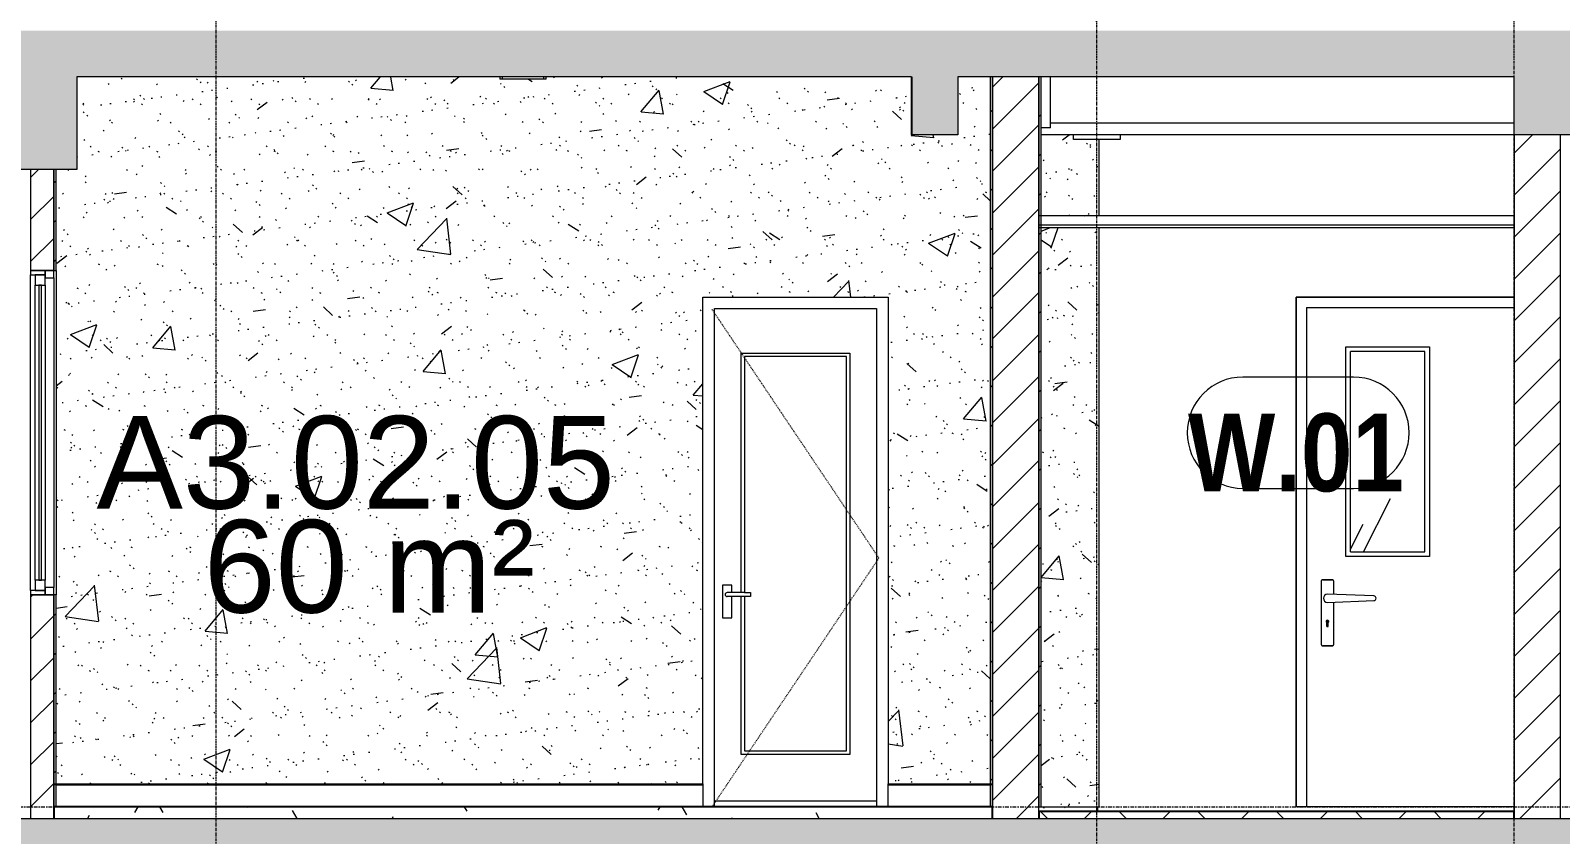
# Model space of a CAD drawing. Header units: millimetres. Extents: x 25061 to 259291, y -8723 to 35400.
# Drawn here: x 158410 to 165010, y 5481 to 8950 of the extents above; entities that cross this region are included whole.
import ezdxf

# ---------------------------------------------------------------- set-up
doc = ezdxf.new("R2010")
doc.units = ezdxf.units.MM
for name, pattern in [('Centre', [31.75, 6.35, -4.7625, 15.875, -4.7625]), ('Dash', [6.35, 3.175, -3.175]), ('Grid Line', [22.225, 12.7, -3.175, 3.175, -3.175])]:
    doc.linetypes.add(name, pattern=pattern)
for name, color, linetype, lineweight in [('0-2', 50, 'Continuous', 5), ('A-AREA-IDEN', 2, 'Continuous', 9), ('A-CLNG', 13, 'Continuous', 9), ('A-CLNG-3', 13, 'Continuous', 18), ('A-DETL-GENF-2', 7, 'Continuous', 9), ('A-DETL-GENF-HDLN-1', 7, 'Dash', 9), ('A-DETL-THIN', 151, 'Continuous', 9), ('A-DOOR', 31, 'Continuous', 9), ('A-DOOR-1', 7, 'Continuous', 9), ('A-DOOR-FRAM', 31, 'Continuous', 9), ('A-FLOR-1', 10, 'Continuous', 25), ('A-FLOR-3', 192, 'Continuous', 25), ('A-FLOR-HRAL-1', 253, 'Continuous', 9), ('A-FLOR-LEVL-2', 51, 'Centre', 9), ('A-FLOR-PATT-3', 8, 'Continuous', 9), ('A-FLOR-PATT-4', 67, 'Continuous', 9), ('A-GLAZ', 151, 'Continuous', 9), ('A-GLAZ-3', 7, 'Continuous', 9), ('A-GLAZ-IDEN', 152, 'Continuous', 9), ('A-WALL', 113, 'Continuous', 9), ('A-WALL-1', 113, 'Continuous', 18), ('A-WALL-2', 250, 'Continuous', 18), ('A-WALL-3', 7, 'Continuous', 9), ('A-WALL-PATT-1', 7, 'Continuous', 9), ('A-WALL-PATT-2', 9, 'Continuous', 9), ('A-WALL-PATT-4', 111, 'Continuous', 9), ('E-LITE-EQPM', 33, 'Continuous', 9), ('E-LITE-EQPM-1', 7, 'Continuous', 9), ('I-WALL', 2, 'Continuous', 9), ('I-WALL-1', 250, 'Continuous', 18), ('I-WALL-2', 7, 'Continuous', 9), ('I-WALL-3', 2, 'Continuous', 18), ('S-BEAM-1', 12, 'Continuous', 5), ('S-BEAM-2', 10, 'Continuous', 25), ('S-BEAM-3', 7, 'Continuous', 9), ('S-GRID-1', 1, 'Grid Line', 9)]:
    doc.layers.add(name, color=color, linetype=linetype, lineweight=lineweight)
doc.styles.add('Arial', font='arial.ttf', dxfattribs={"height": 400})
doc.styles.add('Arial_B_2', font='arialbd.ttf', dxfattribs={"width": 0.85, "height": 336})
pattern_1 = [(45, (-80880.3, 14125), (-84.8528, 84.8528), [])]
pattern_2 = [(45, (200382.47, 14125), (-90.50967, 90.50967), [])]
pattern_3 = [(50, (200382.5, 14125), (1165.978, -102.01), [121.92, -1341.12]), (355, (200382.5, 14125), (-225.554, 1222.763), [97.536, -1072.896]), (100.451, (200479.6, 14116.5), (940.433, 1120.746), [103.616, -1139.776]), (46.184, (200382.5, 14450.1), (1734.906, -269.074), [182.88, -2011.68]), (96.636, (200527, 14427.7), (1519.38, 1583.536), [155.424, -1709.665]), (351.184, (200382.5, 14450.1), (1519.39, 1583.52), [146.304, -1609.344]), (21, (200545, 14368.8), (970.332, -654.498), [121.92, -1341.12]), (326, (200545, 14368.8), (395.533, 1178.804), [97.536, -1072.896]), (71.451, (200625.9, 14314.3), (1365.87, 524.296), [103.616, -1139.776]), (37.5, (200382.47, 14125), (19.767, 541.1527), [53.645, -1006.246, 53.645, -1035.507, -1076.96]), (37.5, (200382.47, 14125), (19.767, 541.1527), [-2149.043, 53.645, -1023.315]), (7.5, (200382.5, 14125), (427.646, 641.156), [53.645, -567.334, 53.645, -981.862, -410.464]), (7.5, (200382.5, 14125), (427.646, 641.156), [-1656.486, 53.645, -356.819]), (327.5, (200019.96, 14125), (867.782, -36.665), [53.645, -352.755, 53.645, -1214.323, -1682.496]), (327.5, (200019.96, 14125), (867.782, -36.665), [-1674.368, 53.645, -1628.85]), (317.5, (199857.4, 14125), (948.028, 162.731), [53.645, -474.675, 53.645, -788.416, -1194.816]), (317.5, (199857.4, 14125), (948.028, 162.731), [-1370.38, 53.645, -1141.17])]
pattern_4 = [(37.5, (200382.47, 14125), (-5.1206, 156.61216), [5.364, -118.181, 5.364, -132.812, -132.08]), (37.5, (200382.47, 14125), (-5.1206, 156.61216), [-261.722, 5.364, -126.716]), (7.5, (200382.47, 14125), (143.847, 229.3842), [5.364, -61.285, 5.364, -105.989, -42.672]), (7.5, (200382.47, 14125), (143.847, 229.3842), [-178.003, 5.364, -37.308]), (327.5, (200282.5, 14125), (253.11758, 0.46008), [5.364, -35.276, 5.364, -140.94, -191.008]), (327.5, (200282.5, 14125), (253.11758, 0.46008), [-186.944, 5.364, -185.644]), (317.5, (200282.5, 14125), (244.3381, 71.3376), [5.364, -14.956, 5.364, -90.546, -109.728]), (317.5, (200282.5, 14125), (244.3381, 71.3376), [-116.23, 5.364, -104.364])]

# ---------------------------------------------------------------- blocks, each defined once
blk = doc.blocks.new('NCV_TKTC_KET CAU_rvt-2-TKCS_MẶT CẮT 2')
at = {"layer": 'S-BEAM-1'}
blk.add_hatch(color=256, dxfattribs=at).paths.add_polyline_path([(-119052.6, 8500), (-119052.5, 8500), (-119052.6, 8633.7)])
at = {"layer": 'S-BEAM-2'}
blk.add_line((-119052.6, 8750), (-119052.6, 8500), dxfattribs=at)
at = {"layer": 'S-BEAM-3'}
for p, q in [((-118452.4, 8530), (-118452.4, 8750)), ((-118452.4, 8530), (-118492.5, 8530)), ((-116452.6, 8550), (-118452.4, 8550)), ((-116452.6, 8500), (-118492.5, 8500)), ((-118352.6, 8480), (-118352.6, 8500)), ((-118152.6, 8480), (-118352.6, 8480)), ((-118152.6, 8500), (-118152.6, 8480))]:
    blk.add_line(p, q, dxfattribs=at)
blk = doc.blocks.new('Railing - Railing-915971-TKCS_MẶT CẮT 2')
at = {"layer": 'A-FLOR-HRAL-1'}
for p, q in [((-122742.564287, 5695), (-119952.564287, 5695)), ((-119952.564287, 5695), (-119952.564287, 5600))]:
    blk.add_line(p, q, dxfattribs=at)
blk = doc.blocks.new('Railing - Railing-915972-TKCS_MẶT CẮT 2')
at = {"layer": 'A-FLOR-HRAL-1'}
for p, q in [((-122742.564287, 5695), (-122752.564287, 5695)), ((-122752.564287, 5695), (-122752.564287, 5600)), ((-122742.564287, 5600), (-122742.564287, 5695)), ((-119152.564287, 5600), (-119152.564287, 5695)), ((-119152.564287, 5695), (-118712.564287, 5695)), ((-118702.564287, 5695), (-118712.564287, 5695)), ((-118712.564287, 5695), (-118712.564287, 5600)), ((-118702.564287, 5600), (-118702.564287, 5695)), ((-122752.564287, 5600), (-122742.564287, 5600)), ((-118712.564287, 5600), (-118702.564287, 5600))]:
    blk.add_line(p, q, dxfattribs=at)
blk = doc.blocks.new('DOOR_CW_01 CANH MO-PANEL KINH - DIG_02-800x2200-CỬA NHÔM KÍNH-401063-TKCS_MẶT CẮT 2')
at = {"layer": 'A-DETL-GENF-HDLN-1'}
for p, q in [((-44792.6, 6673.5), (-45512.6, 7747)), ((-45512.6, 5600), (-44792.6, 6673.5))]:
    blk.add_line(p, q, dxfattribs=at)
at = {"layer": 'A-DOOR-1'}
for p, q in [((-45502.6, 5600), (-45502.6, 7750)), ((-45502.6, 7750), (-44802.6, 7750)), ((-44802.6, 7750), (-44802.6, 5600)), ((-45387.6, 6524.5), (-45387.6, 7558)), ((-45387.6, 7558), (-44917.6, 7558)), ((-44932.6, 7543), (-45372.6, 7543)), ((-45372.6, 7543), (-45372.6, 6524.5)), ((-44932.6, 5841), (-44932.6, 7543)), ((-44917.6, 7558), (-44917.6, 5826)), ((-45427.8, 6556), (-45467.3, 6556)), ((-45467.3, 6556), (-45467.3, 6416)), ((-45427.8, 6524.5), (-45427.8, 6556)), ((-45372.6, 6524.5), (-45447.6, 6524.5)), ((-45372.6, 6507.5), (-45447.6, 6507.5)), ((-45427.8, 6416), (-45427.8, 6507.5)), ((-45387.6, 5826), (-45387.6, 6507.5)), ((-45372.6, 6524.5), (-45346.8, 6524.5)), ((-45372.6, 6507.5), (-45372.6, 5841)), ((-45346.8, 6507.5), (-45372.6, 6507.5)), ((-45346.8, 6524.5), (-45346.8, 6507.5)), ((-45467.3, 6416), (-45427.8, 6416)), ((-44917.6, 5826), (-45387.6, 5826)), ((-45372.6, 5841), (-44932.6, 5841)), ((-45552.6, 5700), (-45552.6, 5695)), ((-44752.6, 5695), (-44752.6, 5700)), ((-45502.6, 5626), (-44802.6, 5626))]:
    blk.add_line(p, q, dxfattribs=at)
for start, end in [(90, 180), (180, 270)]:
    blk.add_arc((-45447.6, 6516), 8.5, start, end, dxfattribs=at)
blk = doc.blocks.new('M_Fixed - 900 x 1400-V157-TKCS_MẶT CẮT 2')
at = {"layer": 'A-GLAZ-3'}
for p, q in [((-122852.564287, 7915), (-122852.564287, 7896)), ((-122789.564287, 7915), (-122852.564287, 7915)), ((-122852.564287, 7896), (-122789.564287, 7896)), ((-122852.564287, 6534), (-122852.564287, 7896)), ((-122833.564287, 7896), (-122833.564287, 7852)), ((-122789.564287, 7896), (-122833.564287, 7896)), ((-122789.564287, 7896), (-122789.564287, 7915)), ((-122789.564287, 7915), (-122789.564287, 7883)), ((-122752.564287, 7915), (-122789.564287, 7915)), ((-122789.564287, 7852), (-122789.564287, 7896)), ((-122789.564287, 7883), (-122752.564287, 7883)), ((-122752.564287, 7883), (-122752.564287, 7915)), ((-122752.564287, 7883), (-122752.564287, 6547)), ((-122833.564287, 7852), (-122789.564287, 7852)), ((-122833.564287, 6578), (-122833.564287, 7852)), ((-122817.564287, 7852), (-122817.564287, 6578)), ((-122805.564287, 7852), (-122817.564287, 7852)), ((-122805.564287, 6578), (-122805.564287, 7852)), ((-122789.564287, 7852), (-122789.564287, 6578)), ((-122833.564287, 6578), (-122833.564287, 6534)), ((-122789.564287, 6578), (-122833.564287, 6578)), ((-122817.564287, 6578), (-122805.564287, 6578)), ((-122789.564287, 6534), (-122789.564287, 6578)), ((-122789.564287, 6547), (-122789.564287, 6515)), ((-122752.564287, 6547), (-122789.564287, 6547)), ((-122752.564287, 6515), (-122752.564287, 6547)), ((-122852.564287, 6534), (-122852.564287, 6515)), ((-122789.564287, 6534), (-122852.564287, 6534)), ((-122852.564287, 6515), (-122789.564287, 6515)), ((-122833.564287, 6534), (-122789.564287, 6534)), ((-122789.564287, 6515), (-122789.564287, 6534)), ((-122789.564287, 6515), (-122752.564287, 6515))]:
    blk.add_line(p, q, dxfattribs=at)
blk = doc.blocks.new('LIC_08-ĐÈN LED TRÒN GẮN NỔI - LIC_08 - ĐÈN LED TRÒN GẮN NỔI_ P_18W_ ÁNH SÁNG TRẮNG 6000K-V159-TKCS_MẶT CẮT 2')
at = {"layer": 'E-LITE-EQPM-1'}
for p, q in [((-120827.9, 8750), (-120827.9, 8740)), ((-120727.9, 8740), (-120827.9, 8740)), ((-120817.9, 8748), (-120817.9, 8745)), ((-120627.9, 8740), (-120727.9, 8740)), ((-120637.9, 8745), (-120637.9, 8748)), ((-120627.9, 8740), (-120627.9, 8750))]:
    blk.add_line(p, q, dxfattribs=at)
blk = doc.blocks.new('NCV_TKTC_TANG 2_rvt-2-TKCS_MẶT CẮT 2')
at = {"layer": 'A-FLOR-PATT-4'}
h = blk.add_hatch(dxfattribs=at)
h.set_pattern_fill('FP_36', color=256, style=0, pattern_type=2)
h.set_pattern_definition([(0, (-80880.3, 14125), (650.24, 162.56), [53.645, -434.035, 53.645, -3034.995]), (0, (-80880.3, 14125), (650.24, 162.56), [-541.325, -434.035, 53.645, -921.715, -1625.6]), (0, (-80880.3, 14125), (650.24, 162.56), [-1950.72, 53.645, -434.035, 53.645, -1084.275]), (0, (-80880.3, 14125), (650.24, 162.56), [-2492.045, -271.475, 53.645, -759.155]), (120, (-80636.46, 14206.28), (-465.9011, 481.84436), [53.645, -434.035, 53.645, -3034.995]), (120, (-80636.46, 14206.28), (-465.9011, 481.84436), [-541.325, -434.035, 53.645, -921.715, -1625.6]), (120, (-80636.46, 14206.28), (-465.9011, 481.84436), [-1950.72, 53.645, -434.035, 53.645, -1084.275]), (120, (-80636.46, 14206.28), (-465.9011, 481.84436), [-2492.045, -271.475, 53.645, -759.155]), (240, (-80555.18, 14531.4), (-184.3389, -644.40436), [53.645, -434.035, 53.645, -3034.995]), (240, (-80555.18, 14531.4), (-184.3389, -644.40436), [-541.325, -434.035, 53.645, -921.715, -1625.6]), (240, (-80555.18, 14531.4), (-184.3389, -644.40436), [-1950.72, 53.645, -434.035, 53.645, -1084.275]), (240, (-80555.18, 14531.4), (-184.3389, -644.40436), [-2492.045, -271.475, 53.645, -759.155])])
h.paths.add_polyline_path([(-118702.6, 5550), (-118702.6, 5600), (-122752.6, 5600), (-122752.6, 5550), (-118852.8, 5550)])
at = {"layer": 'A-WALL-PATT-1'}
h = blk.add_hatch(dxfattribs=at)
h.set_pattern_fill('FP_39', color=256, style=0, pattern_type=2)
h.set_pattern_definition(pattern_1)
h.paths.add_polyline_path([(-118702.6, 5700), (-118702.6, 8750), (-118712.6, 8750), (-118712.6, 5700)])
h = blk.add_hatch(dxfattribs=at)
h.set_pattern_fill('FP_39', color=256, style=0, pattern_type=2)
h.set_pattern_definition(pattern_1)
h.paths.add_polyline_path([(-122752.6, 5700), (-122742.6, 5700), (-122742.6, 6515), (-122752.6, 6515)])
h.paths.add_polyline_path([(-122752.6, 7915), (-122742.6, 7915), (-122742.6, 8350), (-122752.6, 8350), (-122752.6, 8016.8)])
at = {"layer": 'A-WALL-PATT-2'}
h = blk.add_hatch(dxfattribs=at)
h.set_pattern_fill('FP_37', color=256, style=0, pattern_type=2)
h.set_pattern_definition([(50, (-80880.3, 14125), (1165.978, -102.01), [121.92, -1341.12]), (355, (-80880.3, 14125), (-225.554, 1222.763), [97.536, -1072.896]), (100.451, (-80783.1, 14116.5), (940.433, 1120.746), [103.616, -1139.776]), (46.184, (-80880.3, 14450.1), (1734.906, -269.074), [182.88, -2011.68]), (96.636, (-80735.7, 14427.7), (1519.38, 1583.536), [155.424, -1709.665]), (351.184, (-80880.3, 14450.1), (1519.39, 1583.52), [146.304, -1609.344]), (21, (-80717.7, 14368.8), (970.332, -654.498), [121.92, -1341.12]), (326, (-80717.7, 14368.8), (395.533, 1178.804), [97.536, -1072.896]), (71.451, (-80636.9, 14314.3), (1365.87, 524.296), [103.616, -1139.776]), (37.5, (-80880.3, 14125), (19.767, 541.1527), [53.645, -1006.246, 53.645, -1035.507, -1076.96]), (37.5, (-80880.3, 14125), (19.767, 541.1527), [-2149.043, 53.645, -1023.315]), (7.5, (-80880.3, 14125), (427.646, 641.156), [53.645, -567.334, 53.645, -981.862, -410.464]), (7.5, (-80880.3, 14125), (427.646, 641.156), [-1656.486, 53.645, -356.819]), (327.5, (-81242.8, 14125), (867.782, -36.665), [53.645, -352.755, 53.645, -1214.323, -1682.496]), (327.5, (-81242.8, 14125), (867.782, -36.665), [-1674.368, 53.645, -1628.85]), (317.5, (-81405.4, 14125), (948.028, 162.731), [53.645, -474.675, 53.645, -788.416, -1194.816]), (317.5, (-81405.4, 14125), (948.028, 162.731), [-1370.38, 53.645, -1141.17])])
h.paths.add_polyline_path([(-119152.6, 5700), (-118712.6, 5700), (-118712.6, 8750), (-118852.6, 8750), (-118852.8, 8500), (-119052.6, 8500), (-119052.6, 8750), (-120627.9, 8750), (-120627.9, 8740), (-120827.9, 8740), (-120827.9, 8750), (-122652.5, 8748.4), (-122652.5, 8350), (-122742.6, 8350), (-122742.6, 5700), (-119952.6, 5700), (-119952.6, 7800), (-119152.6, 7800), (-119152.6, 6783.1)])
h = blk.add_hatch(dxfattribs=at)
h.set_pattern_fill('FP_38', color=256, style=0, pattern_type=2)
h.set_pattern_definition([(37.5, (-80880.3, 14125), (-5.1206, 156.61216), [5.364, -118.181, 5.364, -132.812, -132.08]), (37.5, (-80880.3, 14125), (-5.1206, 156.61216), [-261.722, 5.364, -126.716]), (7.5, (-80880.3, 14125), (143.847, 229.3842), [5.364, -61.285, 5.364, -105.989, -42.672]), (7.5, (-80880.3, 14125), (143.847, 229.3842), [-178.003, 5.364, -37.308]), (327.5, (-80980.28, 14125), (253.11758, 0.46008), [5.364, -35.276, 5.364, -140.94, -191.008]), (327.5, (-80980.28, 14125), (253.11758, 0.46008), [-186.944, 5.364, -185.644]), (317.5, (-80980.28, 14125), (244.3381, 71.3376), [5.364, -14.956, 5.364, -90.546, -109.728]), (317.5, (-80980.28, 14125), (244.3381, 71.3376), [-116.23, 5.364, -104.364])])
h.paths.add_polyline_path([(-119152.6, 5700), (-118712.6, 5700), (-118712.6, 8750), (-118852.6, 8750), (-118852.8, 8500), (-119052.6, 8500), (-119052.6, 8750), (-120627.9, 8750), (-120627.9, 8740), (-120827.9, 8740), (-120827.9, 8750), (-122652.5, 8748.4), (-122652.5, 8350), (-122742.6, 8350), (-122742.6, 5700), (-119952.6, 5700), (-119952.6, 7800), (-119152.6, 7800), (-119152.6, 6783.1)])
h = blk.add_hatch(dxfattribs=at)
h.set_pattern_fill('FP_34', color=256, style=0, pattern_type=2)
h.set_pattern_definition([(45, (-80880.3, 14125), (-90.50967, 90.50967), [])])
h.paths.add_polyline_path([(-122852.6, 5550), (-122752.6, 5550), (-122752.6, 6515), (-122852.6, 6515), (-122852.6, 5650)])
h.paths.add_polyline_path([(-122852.6, 7915), (-122752.6, 7915), (-122752.6, 8350), (-122852.6, 8350), (-122852.6, 8016.8)])
at = {"layer": 'A-FLOR-1'}
for p, q in [((-118702.6, 5600), (-122752.6, 5600)), ((-122752.6, 5600), (-122752.6, 5550)), ((-118702.6, 5550), (-118702.6, 5600))]:
    blk.add_line(p, q, dxfattribs=at)
at = {"layer": 'A-WALL-2'}
for p, q in [((-122852.6, 7915), (-122752.6, 7915)), ((-122752.6, 6515), (-122852.6, 6515)), ((-122752.6, 5550), (-122752.6, 5700)), ((-122852.6, 5650), (-122852.6, 5550))]:
    blk.add_line(p, q, dxfattribs=at)
at = {"layer": 'A-WALL-3'}
for p, q in [((-122852.6, 8350), (-122852.6, 7915)), ((-122752.6, 8350), (-122752.6, 7915)), ((-122752.6, 7915), (-122752.6, 8350)), ((-122852.6, 6515), (-122852.6, 5650)), ((-122752.6, 6515), (-122752.6, 5700)), ((-122752.6, 5700), (-122752.6, 6515))]:
    blk.add_line(p, q, dxfattribs=at)
at = {"layer": 'I-WALL-1'}
for p, q in [((-118712.6, 8750), (-118712.6, 5700)), ((-118702.6, 5700), (-118702.6, 8750)), ((-122742.6, 7915), (-122742.6, 8350)), ((-122752.6, 7915), (-122742.6, 7915)), ((-122742.6, 6515), (-122752.6, 6515)), ((-122742.6, 5700), (-122742.6, 6515)), ((-122752.6, 5700), (-122742.6, 5700)), ((-118712.6, 5700), (-118702.6, 5700))]:
    blk.add_line(p, q, dxfattribs=at)
at = {"layer": 'I-WALL-2'}
for p, q in [((-122742.6, 7915), (-122742.6, 6515)), ((-119952.6, 5700), (-119952.6, 7800)), ((-119952.6, 7800), (-119152.6, 7800)), ((-119152.6, 7800), (-119152.6, 5700)), ((-122742.6, 5700), (-119952.6, 5700)), ((-119152.6, 5700), (-118712.6, 5700))]:
    blk.add_line(p, q, dxfattribs=at)
at = {"layer": ''}
for name in ['Railing - Railing-915972-TKCS_MẶT CẮT 2', 'Railing - Railing-915971-TKCS_MẶT CẮT 2']:
    blk.add_blockref(name, (0, 0), dxfattribs=at)
at = {"layer": 'A-DOOR'}
blk.add_blockref('DOOR_CW_01 CANH MO-PANEL KINH - DIG_02-800x2200-CỬA NHÔM KÍNH-401063-TKCS_MẶT CẮT 2', (-74400, 0), dxfattribs=at)
at = {"layer": 'A-GLAZ'}
blk.add_blockref('M_Fixed - 900 x 1400-V157-TKCS_MẶT CẮT 2', (0, 0), dxfattribs=at)
at = {"layer": 'E-LITE-EQPM'}
blk.add_blockref('LIC_08-ĐÈN LED TRÒN GẮN NỔI - LIC_08 - ĐÈN LED TRÒN GẮN NỔI_ P_18W_ ÁNH SÁNG TRẮNG 6000K-V159-TKCS_MẶT CẮT 2', (0, 0), dxfattribs=at)
blk = doc.blocks.new('FD_04 - FD_04-900x2200mm-700241-TKCS_MẶT CẮT 2')
at = {"layer": 'A-DOOR'}
h = blk.add_hatch(dxfattribs=at)
h.set_pattern_fill('FP_35', color=256, style=0, pattern_type=2)
h.set_pattern_definition([(63.435, (-78970.7, 14236.3), (-0.002, 1625.6), [567.96, -3066.99]), (63.435, (-80596.3, 14236.3), (-0.002, 1625.6), [567.96, -3066.99]), (63.435, (-78192.5, 14550.35), (-0.002, 1625.6), [567.96, -3066.99]), (63.435, (-79818.1, 14550.35), (-0.002, 1625.6), [567.96, -3066.99]), (63.435, (-78310.3, 14439.5), (-0.002, 1625.6), [567.96, -3066.99]), (63.435, (-79935.9, 14439.5), (-0.002, 1625.6), [567.96, -3066.99]), (63.435, (-78430.35, 15074.4), (-0.002, 1625.6), [276.055, -3358.896]), (63.435, (-80055.95, 15074.4), (-0.002, 1625.6), [276.055, -3358.896]), (63.435, (-78508.9, 14976.15), (-0.002, 1625.6), [567.96, -3066.99]), (63.435, (-80134.5, 14976.15), (-0.002, 1625.6), [567.96, -3066.99]), (63.435, (-78495, 15046.7), (-0.002, 1625.6), [567.96, -3066.99]), (63.435, (-80120.6, 15046.7), (-0.002, 1625.6), [567.96, -3066.99]), (63.435, (-79150.9, 14737.2), (-0.002, 1625.6), [567.96, -3066.99]), (63.435, (-80776.5, 14737.2), (-0.002, 1625.6), [567.96, -3066.99]), (63.435, (-79137, 14820.35), (-0.002, 1625.6), [567.96, -3066.99]), (63.435, (-80762.6, 14820.35), (-0.002, 1625.6), [567.96, -3066.99]), (63.435, (-79133.3, 14880.3), (-0.002, 1625.6), [567.96, -3066.99]), (63.435, (-80758.9, 14880.3), (-0.002, 1625.6), [567.96, -3066.99])])
h.paths.add_polyline_path([(-117063.5, 6700), (-116837.6, 6700), (-116837.6, 7565), (-117157.6, 7565), (-117157.6, 6700)])
for p, q in [((-117177.6, 7585), (-116817.6, 7585)), ((-117177.6, 6680), (-117177.6, 7585)), ((-116837.6, 7565), (-117157.6, 7565)), ((-117157.6, 6700), (-117157.6, 7565)), ((-116837.6, 6700), (-116837.6, 7565)), ((-116817.6, 7585), (-116817.6, 6680)), ((-116817.6, 6680), (-117177.6, 6680)), ((-117157.6, 6700), (-116837.6, 6700)), ((-117285.1, 6572.5), (-117285.1, 6302.5)), ((-117237.6, 6580), (-117277.6, 6580)), ((-117277.6, 6580), (-117237.6, 6580)), ((-117230.1, 6516.5), (-117230.1, 6572.5)), ((-117057.2, 6510), (-117257.6, 6517.5)), ((-117257.6, 6482.5), (-117057.2, 6490)), ((-117230.1, 6302.5), (-117230.1, 6483.5)), ((-117258.3, 6397), (-117258.3, 6403)), ((-117256.9, 6403), (-117256.9, 6397)), ((-117261.1, 6395.1), (-117261.1, 6381.2)), ((-117254.1, 6381.2), (-117254.1, 6395.1)), ((-117277.6, 6295), (-117237.6, 6295)), ((-117237.6, 6295), (-117277.6, 6295))]:
    blk.add_line(p, q, dxfattribs=at)
at = {"layer": 'A-DOOR', "flags": 128}
for points in [[(-117277.6, 6580), (-117277.9, 6580), (-117278.2, 6580), (-117278.5, 6579.9), (-117278.8, 6579.9), (-117279.1, 6579.9), (-117279.3, 6579.8), (-117279.6, 6579.7), (-117279.9, 6579.6), (-117280.2, 6579.5), (-117280.5, 6579.4), (-117280.8, 6579.3), (-117281, 6579.2), (-117281.3, 6579), (-117281.5, 6578.9), (-117281.8, 6578.7), (-117282, 6578.5), (-117282.3, 6578.3), (-117282.5, 6578.1), (-117282.7, 6577.9), (-117282.9, 6577.7), (-117283.1, 6577.5), (-117283.3, 6577.3), (-117283.5, 6577), (-117283.7, 6576.8), (-117283.9, 6576.6), (-117284, 6576.3), (-117284.2, 6576), (-117284.3, 6575.8), (-117284.4, 6575.5), (-117284.6, 6575.2), (-117284.7, 6574.9), (-117284.7, 6574.7), (-117284.8, 6574.4), (-117284.9, 6574.1), (-117285, 6573.8), (-117285, 6573.5), (-117285, 6573.2), (-117285.1, 6572.9), (-117285.1, 6572.6), (-117285.1, 6572.5)], [(-117230.1, 6572.5), (-117230.1, 6572.8), (-117230.1, 6573.1), (-117230.1, 6573.4), (-117230.2, 6573.7), (-117230.2, 6574), (-117230.3, 6574.3), (-117230.4, 6574.6), (-117230.4, 6574.9), (-117230.5, 6575.1), (-117230.7, 6575.4), (-117230.8, 6575.7), (-117230.9, 6576), (-117231.1, 6576.2), (-117231.2, 6576.5), (-117231.4, 6576.7), (-117231.5, 6577), (-117231.7, 6577.2), (-117231.9, 6577.4), (-117232.1, 6577.7), (-117232.3, 6577.9), (-117232.6, 6578.1), (-117232.8, 6578.3), (-117233, 6578.5), (-117233.3, 6578.6), (-117233.5, 6578.8), (-117233.8, 6579), (-117234, 6579.1), (-117234.3, 6579.3), (-117234.6, 6579.4), (-117234.8, 6579.5), (-117235.1, 6579.6), (-117235.4, 6579.7), (-117235.7, 6579.8), (-117236, 6579.8), (-117236.3, 6579.9), (-117236.6, 6579.9), (-117236.9, 6580), (-117237.2, 6580), (-117237.5, 6580), (-117237.6, 6580)], [(-117285.1, 6302.5), (-117285.1, 6302.2), (-117285, 6301.9), (-117285, 6301.6), (-117285, 6301.3), (-117284.9, 6301), (-117284.8, 6300.7), (-117284.8, 6300.4), (-117284.7, 6300.1), (-117284.6, 6299.9), (-117284.5, 6299.6), (-117284.3, 6299.3), (-117284.2, 6299), (-117284.1, 6298.8), (-117283.9, 6298.5), (-117283.8, 6298.3), (-117283.6, 6298), (-117283.4, 6297.8), (-117283.2, 6297.6), (-117283, 6297.3), (-117282.8, 6297.1), (-117282.6, 6296.9), (-117282.3, 6296.7), (-117282.1, 6296.5), (-117281.9, 6296.4), (-117281.6, 6296.2), (-117281.4, 6296), (-117281.1, 6295.9), (-117280.8, 6295.7), (-117280.6, 6295.6), (-117280.3, 6295.5), (-117280, 6295.4), (-117279.7, 6295.3), (-117279.4, 6295.2), (-117279.1, 6295.2), (-117278.8, 6295.1), (-117278.5, 6295.1), (-117278.2, 6295), (-117277.9, 6295), (-117277.6, 6295), (-117277.6, 6295)], [(-117237.6, 6295), (-117237.3, 6295), (-117237, 6295), (-117236.7, 6295.1), (-117236.4, 6295.1), (-117236.1, 6295.1), (-117235.8, 6295.2), (-117235.5, 6295.3), (-117235.2, 6295.4), (-117234.9, 6295.5), (-117234.7, 6295.6), (-117234.4, 6295.7), (-117234.1, 6295.8), (-117233.8, 6296), (-117233.6, 6296.1), (-117233.3, 6296.3), (-117233.1, 6296.5), (-117232.9, 6296.7), (-117232.6, 6296.9), (-117232.4, 6297.1), (-117232.2, 6297.3), (-117232, 6297.5), (-117231.8, 6297.7), (-117231.6, 6298), (-117231.4, 6298.2), (-117231.3, 6298.5), (-117231.1, 6298.7), (-117231, 6299), (-117230.8, 6299.2), (-117230.7, 6299.5), (-117230.6, 6299.8), (-117230.5, 6300.1), (-117230.4, 6300.4), (-117230.3, 6300.7), (-117230.2, 6300.9), (-117230.2, 6301.2), (-117230.1, 6301.5), (-117230.1, 6301.8), (-117230.1, 6302.1), (-117230.1, 6302.4), (-117230.1, 6302.5)]]:
    blk.add_lwpolyline(points, dxfattribs=at)
at = {"layer": 'A-DOOR'}
for centre, radius, start, end in [((-117277.6, 6572.5), 7.5, 150, 180), ((-117277.6, 6572.5), 7.5, 90, 120), ((-117237.6, 6572.5), 7.5, 60, 90), ((-117237.6, 6572.5), 7.5, 0, 30), ((-117257.6, 6500), 17.5, 90, 180), ((-117257.6, 6500), 17.5, 180, 270), ((-117057.6, 6500), 10, 0, 87.85442), ((-117057.6, 6500), 10, 272.14558, 0), ((-117257.6, 6400), 6, 305.68533, 234.31467), ((-117257.6, 6403), 0.7, 0, 180), ((-117257.6, 6403), 0.7, 0, 180), ((-117257.6, 6381.2), 3.5, 180, 0), ((-117257.6, 6397), 0.7, 180, 0), ((-117257.6, 6397), 0.7, 180, 0), ((-117277.6, 6302.5), 7.5, 180, 210), ((-117277.6, 6302.5), 7.5, 240, 270), ((-117237.6, 6302.5), 7.52, 270, 300), ((-117237.6, 6302.5), 7.52, 330, 0)]:
    blk.add_arc(centre, radius, start, end, dxfattribs=at)
at = {"layer": 'A-DOOR-FRAM'}
for p, q in [((-117392.6, 7800), (-117392.6, 5600)), ((-116452.6, 7800), (-117392.6, 7800)), ((-117347.6, 7755), (-117347.6, 5600)), ((-117347.6, 7755), (-116452.6, 7755)), ((-117347.6, 5600), (-117392.6, 5600))]:
    blk.add_line(p, q, dxfattribs=at)
blk = doc.blocks.new('SSA-WINDOW TAG - 10-2062020-TKCS_MẶT CẮT 2')
at = {"layer": 'A-GLAZ-IDEN'}
for p, q in [((-117145.064287, 7454.4), (-117622.564287, 7454.4)), ((-117622.564287, 6974.4), (-117145.064287, 6974.4))]:
    blk.add_line(p, q, dxfattribs=at)
for centre, start, end in [((-117622.564287, 7214.4), 90, 270), ((-117145.064287, 7214.4), 270, 90)]:
    blk.add_arc(centre, 240, start, end, dxfattribs=at)

msp = doc.modelspace()

# ---------------------------------------------------------------- hatches: boundary and pattern name
at = {"layer": 'A-DETL-GENF-2'}
h = msp.add_hatch(color=256, dxfattribs=at)
h.paths.add_polyline_path([(154010.3, 8350), (154310.3, 8350), (154310.3, 8950), (154010.3, 8950)])
h.paths.add_polyline_path([(247310.3, 8350), (247610.2, 8350), (247610.2, 8950), (247310.3, 8950)])
h.paths.add_polyline_path([(228110.3, 8350), (228110.3, 8730), (232109.9, 8730), (232109.9, 8550), (232309.9, 8550), (232309.9, 8750), (236210.2, 8750), (236210.2, 8500), (236810.2, 8500), (236810.2, 8750), (239210.2, 8750), (239210.2, 8500), (239410.1, 8500), (239410.1, 8750), (243010.3, 8750), (243010.3, 8350), (243310.2, 8350), (243310.2, 8730), (244910.2, 8730), (244910.2, 8500), (245110.2, 8500), (245110.2, 9100), (244910.2, 9100), (244910.2, 8950), (227810.3, 8950), (227810.3, 8350)])
h.paths.add_polyline_path([(173810.3, 8350), (173810.3, 9100), (173610.3, 9100), (173610.3, 8950), (156710.2, 8950), (156710.2, 9100), (156510.2, 9100), (156510.2, 8500), (156710.2, 8500), (156710.2, 8730), (158310.3, 8730), (158310.3, 8350), (158610.3, 8350), (158610.3, 8750), (162210.3, 8750), (162210.3, 8500), (162410.2, 8500), (162410.2, 8750), (164810.2, 8750), (164810.2, 8500), (165410.3, 8500), (165410.3, 8750), (169310.6, 8750), (169310.6, 8550), (169510.6, 8550), (169510.6, 8730), (173510.3, 8730), (173510.3, 8350), (173543, 8350)])
h = msp.add_hatch(color=256, dxfattribs=at)
h.paths.add_polyline_path([(154010.3, 4950), (154310.3, 4950), (154310.3, 5550), (154010.3, 5550)])
h.paths.add_polyline_path([(247310.3, 4950), (247610.2, 4950), (247610.2, 5550), (247310.3, 5550)])
h.paths.add_polyline_path([(227810.3, 4950), (228110.3, 4950), (228110.3, 5330), (232109.9, 5330), (232109.9, 5150), (232309.9, 5150), (232309.9, 5350), (236210.2, 5350), (236210.2, 5100), (236810.2, 5100), (236810.2, 5350), (239210.2, 5350), (239210.2, 5100), (239410.1, 5100), (239410.1, 5350), (243010.3, 5350), (243010.3, 4950), (243310.2, 4950), (243310.2, 5330), (244910.2, 5330), (244910.2, 5100), (245110.2, 5100), (245110.2, 5700), (244910.2, 5700), (244910.2, 5550), (227810.3, 5549.3)])
h.paths.add_polyline_path([(173810.3, 4950), (173810.3, 5700), (173610.3, 5700), (173610.3, 5550), (156710.2, 5550), (156710.2, 5700), (156510.2, 5700), (156510.2, 5100), (156710.2, 5100), (156710.2, 5330), (158310.3, 5330), (158310.3, 4950), (158610.3, 4950), (158610.3, 5350), (162210.3, 5350), (162210.3, 5100), (162410.2, 5100), (162410.2, 5350), (164810.2, 5350), (164810.2, 5100), (165410.3, 5100), (165410.3, 5350), (169310.6, 5350), (169310.6, 5150), (169510.6, 5150), (169510.6, 5330), (173510.3, 5330), (173510.3, 4950), (173543, 4950)])
at = {"layer": 'A-FLOR-PATT-3'}
h = msp.add_hatch(dxfattribs=at)
h.set_pattern_fill('FP_40', color=256, style=0, pattern_type=2)
h.set_pattern_definition([(45, (200382.47, 14125), (-169.7056, 169.7056), []), (135, (200382.47, 14125), (-169.7056, -169.7056), [])])
h.paths.add_polyline_path([(238860.1, 5550), (238860.1, 5580), (236810.1, 5580), (236810.1, 5550), (238750.5, 5550)])
h.paths.add_polyline_path([(164000.4, 5550), (164810.2, 5550), (164810.2, 5580), (162760.3, 5580), (162760.3, 5550), (163580.3, 5550)])
at = {"layer": 'A-WALL-PATT-4'}
h = msp.add_hatch(dxfattribs=at)
h.set_pattern_fill('FP_37', color=256, style=0, pattern_type=2)
h.set_pattern_definition(pattern_3)
h.paths.add_polyline_path([(163020.2, 5600), (163020.2, 8100), (162770.3, 8100), (162770.3, 5600)])
h.paths.add_polyline_path([(162760.2, 5600), (162760.3, 5600), (162760.2, 5700)])
h.paths.add_polyline_path([(162560.2, 5695), (162560.2, 5700), (162110.2, 5700), (162110.2, 5695), (162551.3, 5695)])
h.paths.add_polyline_path([(160594, 5695), (161120.2, 5695), (161120.2, 5700), (160570.2, 5700), (160570.2, 5695)])
h.paths.add_polyline_path([(162760.2, 8150), (162760.3, 8150), (162760.2, 8500)])
h.paths.add_polyline_path([(162770.3, 8150), (163020.2, 8150), (163020.2, 8480), (162910.2, 8480), (162910.2, 8500), (162770.3, 8500), (162770.3, 8480)])
h.paths.add_polyline_path([(162810.4, 8980), (163020.2, 8980), (163020.2, 9000), (162770.3, 9000), (162770.3, 8980), (162807.6, 8980)])
h.paths.add_polyline_path([(162760.2, 8980), (162760.3, 8980), (162760.2, 9000)])
h = msp.add_hatch(dxfattribs=at)
h.set_pattern_fill('FP_38', color=256, style=0, pattern_type=2)
h.set_pattern_definition(pattern_4)
h.paths.add_polyline_path([(163020.2, 5600), (163020.2, 8100), (162770.3, 8100), (162770.3, 5600)])
h.paths.add_polyline_path([(162760.2, 5600), (162760.3, 5600), (162760.2, 5700)])
h.paths.add_polyline_path([(162560.2, 5695), (162560.2, 5700), (162110.2, 5700), (162110.2, 5695), (162551.3, 5695)])
h.paths.add_polyline_path([(160594, 5695), (161120.2, 5695), (161120.2, 5700), (160570.2, 5700), (160570.2, 5695)])
h.paths.add_polyline_path([(162760.2, 8150), (162760.3, 8150), (162760.2, 8500)])
h.paths.add_polyline_path([(162770.3, 8150), (163020.2, 8150), (163020.2, 8480), (162910.2, 8480), (162910.2, 8500), (162770.3, 8500), (162770.3, 8480)])
h.paths.add_polyline_path([(162810.4, 8980), (163020.2, 8980), (163020.2, 9000), (162770.3, 9000), (162770.3, 8980), (162807.6, 8980)])
h.paths.add_polyline_path([(162760.2, 8980), (162760.3, 8980), (162760.2, 9000)])
h = msp.add_hatch(dxfattribs=at)
h.set_pattern_fill('FP_39', color=256, style=0, pattern_type=2)
h.set_pattern_definition([(45, (200382.47, 14125), (-84.8528, 84.8528), [])])
h.paths.add_polyline_path([(162770.3, 5600), (162770.3, 8750), (162760.3, 8750), (162760.3, 5600)])
h.paths.add_polyline_path([(162760.3, 8950), (162770.3, 8950), (162770.3, 9000), (162760.3, 9000)])
h = msp.add_hatch(dxfattribs=at)
h.set_pattern_fill('FP_34', color=256, style=0, pattern_type=2)
h.set_pattern_definition(pattern_2)
h.paths.add_polyline_path([(162760.2, 5550), (162760.2, 8750), (162560.2, 8750), (162560.2, 5550)])
h = msp.add_hatch(dxfattribs=at)
h.set_pattern_fill('FP_34', color=256, style=0, pattern_type=2)
h.set_pattern_definition(pattern_2)
h.paths.add_polyline_path([(164810.2, 5550), (165010.2, 5550), (165010.2, 8500), (164810.2, 8500), (164810.2, 5600)])
h = msp.add_hatch(dxfattribs=at)
h.set_pattern_fill('FP_37', color=256, style=0, pattern_type=2)
h.set_pattern_definition(pattern_3)
h.paths.add_polyline_path([(162760.2, 2200), (163015.2, 2200), (163015.2, 4700), (162760.2, 4700), (162760.2, 2300)])
h.paths.add_polyline_path([(159619.9, 2295), (160720.2, 2295), (160720.2, 2300), (159570.2, 2300), (159570.2, 2295)])
h.paths.add_polyline_path([(162550.2, 2295), (162560.2, 2295), (162560.2, 2300), (162110.2, 2300), (162110.2, 2295), (162410, 2295)])
h.paths.add_polyline_path([(162760.4, 4750), (163015.2, 4750), (163015.2, 5100), (162760.2, 5100), (162760.2, 4750)])
h.paths.add_polyline_path([(163015.2, 5580), (163015.2, 5600), (162760.2, 5600), (162760.4, 5580), (162993.5, 5580)])
h = msp.add_hatch(dxfattribs=at)
h.set_pattern_fill('FP_38', color=256, style=0, pattern_type=2)
h.set_pattern_definition(pattern_4)
h.paths.add_polyline_path([(162760.2, 2200), (163015.2, 2200), (163015.2, 4700), (162760.2, 4700), (162760.2, 2300)])
h.paths.add_polyline_path([(159619.9, 2295), (160720.2, 2295), (160720.2, 2300), (159570.2, 2300), (159570.2, 2295)])
h.paths.add_polyline_path([(162550.2, 2295), (162560.2, 2295), (162560.2, 2300), (162110.2, 2300), (162110.2, 2295), (162410, 2295)])
h.paths.add_polyline_path([(162760.4, 4750), (163015.2, 4750), (163015.2, 5100), (162760.2, 5100), (162760.2, 4750)])
h.paths.add_polyline_path([(163015.2, 5580), (163015.2, 5600), (162760.2, 5600), (162760.4, 5580), (162993.5, 5580)])

# ---------------------------------------------------------------- linework, layer by layer
at = {"layer": 'A-CLNG'}
msp.add_line((164810.4, 8110), (162760.4, 8110), dxfattribs=at)
at = {"layer": 'A-CLNG-3'}
for p, q in [((164810.4, 8150), (162760.4, 8150)), ((162760.4, 8150), (162760.4, 8100)), ((164810.4, 8100), (164810.4, 8150)), ((162760.4, 8100), (164810.4, 8100))]:
    msp.add_line(p, q, dxfattribs=at)
at = {"layer": 'A-DETL-THIN'}
for p, q in [((162210.3, 8750), (158610.3, 8750)), ((158610.3, 8750), (158610.3, 8350)), ((162210.3, 8500), (162210.3, 8750)), ((164810.2, 8750), (162410.2, 8750)), ((162410.2, 8750), (162410.2, 8500)), ((164810.2, 8500), (164810.2, 8750)), ((162410.2, 8500), (162210.3, 8500)), ((165410.3, 8500), (164810.2, 8500)), ((158610.3, 8350), (158310.3, 8350)), ((156710.2, 5550), (173610.3, 5550))]:
    msp.add_line(p, q, dxfattribs=at)
at = {"layer": 'A-FLOR-3'}
for p, q in [((164810.2, 5580), (162760.3, 5580)), ((162760.3, 5580), (162760.3, 5550)), ((164810.2, 5550), (164810.2, 5580))]:
    msp.add_line(p, q, dxfattribs=at)
at = {"layer": 'A-FLOR-LEVL-2'}
msp.add_line((147110.2, 5600), (255566.7, 5600), dxfattribs=at)
at = {"layer": 'A-WALL'}
for p, q in [((164810.2, 8500), (164810.2, 5600)), ((163870.2, 5600), (163870.2, 7800)), ((163870.2, 7800), (164810.2, 7800)), ((164810.2, 5600), (163870.2, 5600))]:
    msp.add_line(p, q, dxfattribs=at)
at = {"layer": 'A-WALL-1'}
for p, q in [((162560.2, 8750), (162560.2, 5550)), ((162760.2, 5550), (162760.2, 8750)), ((165010.2, 5550), (165010.2, 8500)), ((164810.2, 5600), (164810.2, 5550))]:
    msp.add_line(p, q, dxfattribs=at)
at = {"layer": 'I-WALL'}
for p, q in [((163020.2, 8150), (163020.2, 8480)), ((163020.2, 5600), (163020.2, 8100)), ((160570.2, 5700), (160570.2, 5695)), ((161120.2, 5695), (161120.2, 5700)), ((162770.3, 5600), (163020.2, 5600)), ((163015.2, 5580), (163015.2, 5600))]:
    msp.add_line(p, q, dxfattribs=at)
at = {"layer": 'I-WALL-3'}
for p, q in [((162760.3, 8750), (162760.3, 5600)), ((162770.3, 5600), (162770.3, 8750)), ((162760.3, 5600), (162770.3, 5600))]:
    msp.add_line(p, q, dxfattribs=at)
at = {"layer": 'S-GRID-1'}
for p, q in [((159210.2, -3283.1), (159210.2, 30285.9)), ((163010.2, -3283.1), (163010.2, 30285.9)), ((164810.2, -3283.1), (164810.2, 30285.9))]:
    msp.add_line(p, q, dxfattribs=at)

# ---------------------------------------------------------------- block references
at = {"layer": '0-2'}
for name in ['NCV_TKTC_KET CAU_rvt-2-TKCS_MẶT CẮT 2', 'NCV_TKTC_TANG 2_rvt-2-TKCS_MẶT CẮT 2']:
    msp.add_blockref(name, (281262.8, 0), dxfattribs=at)
at = {"layer": 'A-DOOR'}
msp.add_blockref('FD_04 - FD_04-900x2200mm-700241-TKCS_MẶT CẮT 2', (281262.8, 0), dxfattribs=at)
at = {"layer": 'A-GLAZ-IDEN'}
msp.add_blockref('SSA-WINDOW TAG - 10-2062020-TKCS_MẶT CẮT 2', (281262.8, 0), dxfattribs=at)

# ---------------------------------------------------------------- texts
at = {"layer": 'A-AREA-IDEN', "char_height": 400, "line_spacing_factor": 0.936439, "style": 'Arial'}
for s, insert, width, attachment_point in [('\\pt8,16,24,32,40,48,56,64,72,80,88,96,104,112,120,128,136,144,152,160,168,176,184,192,200,208,216,224,232,240,248,256;A3.02.05', (159813, 6881.2), 2233.6, 8), ('\\pt8,16,24,32,40,48,56,64,72,80,88,96,104,112,120,128,136,144,152,160,168,176,184,192,200,208,216,224,232,240,248,256;60 m²', (159871, 6635.3), 1449.6, 5)]:
    msp.add_mtext(s, dxfattribs=dict(at, insert=insert, width=width, attachment_point=attachment_point))
at = {"layer": 'A-GLAZ-IDEN', "insert": (163869, 7127.1), "char_height": 336, "width": 962.88, "attachment_point": 5, "line_spacing_factor": 0.936439, "style": 'Arial_B_2'}
msp.add_mtext('\\pt6.80064,13.60128,20.39856,27.1992,33.99984,40.80048,47.60112,54.3984,61.19904,67.99968,74.80032,81.60096,88.4016,95.19888,101.99952,108.80016,115.6008,122.40144,129.19872,135.99936,142.8,149.60064,156.40128,163.19856,169.9992,176.79984,183.60048,190.40112,197.1984,203.99904,210.79968,217.60032;W.01', dxfattribs=at)

doc.saveas('drawing.dxf')
